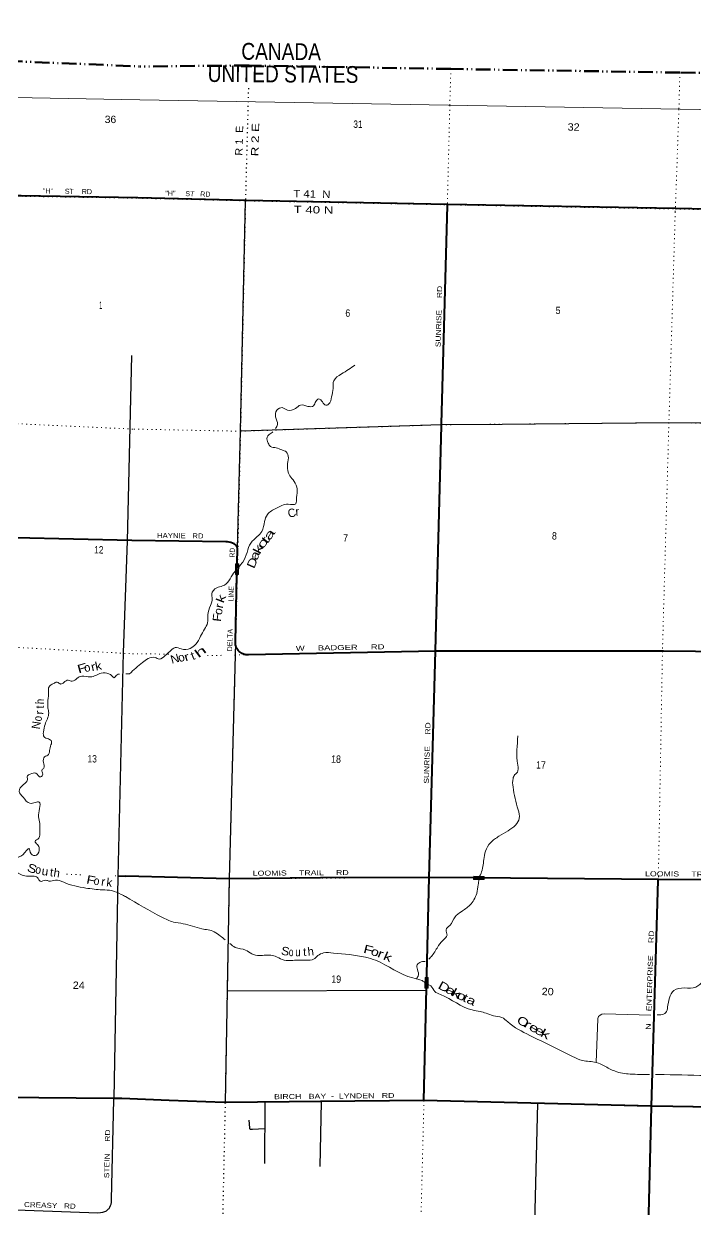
# Model space of a CAD drawing. Header units: feet. Extents: x -489137 to -242534, y 368785 to 558127.
# Drawn here: x -396902 to -380919, y 528715 to 556943 of the extents above; entities that cross this region are included whole.
import ezdxf
from ezdxf.enums import TextEntityAlignment as Align

# ---------------------------------------------------------------- set-up
doc = ezdxf.new("R2010")
doc.units = ezdxf.units.FT
doc.header["$LTSCALE"] = 70
doc.linetypes.add('DASH_DOUBLE_DOT', pattern=[9.2, 5, -1.2, 0.3, -1.2, 0.3, -1.2])
doc.linetypes.add('DOTTED', pattern=[1.5, 0.3, -1.2])
for name, color, linetype, lineweight in [('10', 7, 'DASH_DOUBLE_DOT', 60), ('26', 7, 'Continuous', 40), ('27', 7, 'Continuous', 13), ('29', 7, 'Continuous', 25), ('39', 7, 'Continuous', 13), ('4', 7, 'Continuous', 13), ('6', 7, 'DOTTED', 25), ('61', 7, 'Continuous', 13), ('7', 7, 'DOTTED', 13)]:
    doc.layers.add(name, color=color, linetype=linetype, lineweight=lineweight)
doc.layers.add('30', color=7, linetype='Continuous')
doc.layers.add('41', color=7, linetype='Continuous')

msp = doc.modelspace()

# ---------------------------------------------------------------- linework, layer by layer
at = {"layer": '10'}
for points in [[(-420509.76, 556436.64), (-418635.22, 556398.18), (-413309.47, 556311.12), (-407971.5, 556227.97), (-402701.87, 556136.28), (-397283.49, 556055.44), (-394123.72, 555925.82)], [(-363811.31, 555486.15), (-365133, 555515.95), (-370570, 555612.95), (-375765, 555700.95), (-381286, 555778.95), (-386737, 555865.95), (-391540, 555947.95), (-394128.99, 555924.72)]]:
    msp.add_lwpolyline(points, dxfattribs=at)
at = {"layer": '26'}
for p, q in [((-394664.72, 536651.18), (-394472.12, 536643.92)), ((-394566.77, 531351.91), (-394753.96, 531353.49)), ((-381962.93, 531168.3), (-387377, 531302.95))]:
    msp.add_line(p, q, dxfattribs=at)
for points in [[(-394183.28, 552795.33), (-396962.02, 552840.96), (-397314.71, 552841.19), (-402278.93, 552988.71), (-402652, 552994.95), (-407603.34, 553185.2), (-407975, 553189.95), (-407986.38, 553189.86), (-412977.51, 553291.09), (-413328.05, 553301.43), (-417795, 553404.83), (-418308.88, 553416.72), (-418658, 553418.95), (-420541.76, 553452.61)], [(-386818.94, 552641.22), (-391610, 552734.95), (-394183.28, 552795.33)], [(-387105, 542001.95), (-387104, 542018.95), (-386962.76, 547364.88), (-386961.76, 547402.88), (-386961.43, 547414.88), (-386819.68, 552613.95), (-386818.94, 552641.22)], [(-370669, 552353.95), (-373357, 552390.95), (-375985.01, 552428.89), (-381388, 552541.95), (-386805, 552640.95), (-386818.94, 552641.22)], [(-394329.16, 544637.85), (-397108.26, 544698.74), (-402462, 544846.91)], [(-391826.72, 543830.97), (-391813.56, 544413.95), (-391813, 544439.01), (-391816.71, 544463.95), (-391818.55, 544471.5), (-391823.32, 544484.78), (-391829.44, 544497.49), (-391836.86, 544509.49), (-391845.49, 544520.64), (-391855.24, 544530.83), (-391866, 544539.95), (-391894.21, 544557.81), (-391930.94, 544576.44), (-391969.4, 544591.12), (-392009.2, 544601.71), (-392049.88, 544608.07), (-392091, 544610.15), (-394329.16, 544637.85)], [(-387105, 542001.95), (-391553, 541916.95), (-391583.41, 541916.45), (-391613.7, 541919.14), (-391643.55, 541924.97), (-391672.62, 541933.89), (-391700.6, 541945.8), (-391727.18, 541960.57), (-391752.08, 541978.04), (-391775.01, 541998.02), (-391795.73, 542020.28), (-391814, 542044.58), (-391829.64, 542070.67), (-391842.46, 542098.24), (-391852.33, 542127.01), (-391859.14, 542156.65), (-391862.82, 542186.83), (-391863.32, 542217.24), (-391863, 542223.95), (-391826.72, 543830.97)], [(-379281, 536552.69), (-381794, 536568.95), (-381798.12, 536568.99), (-386195.99, 536607.67), (-387251, 536616.95), (-387105, 542001.95)], [(-371057, 541880.95), (-376365, 541945.95), (-381676, 542000.69), (-381676.92, 542000.95), (-381726, 542000.95), (-387105, 542001.95)], [(-387252.93, 536617), (-389839, 536604.95), (-392013, 536582.95), (-394472.12, 536643.93)], [(-387377, 531302.95), (-387313.57, 533977.96), (-387251, 536616.95)], [(-381962.93, 531168.3), (-381798.88, 536543.92), (-381798.12, 536568.99)], [(-394753.96, 531353.49), (-397439.18, 531376.12), (-397448.76, 531375.84), (-397489.18, 531377.16), (-401923, 531521.95), (-402042.3, 531530.3), (-402160.07, 531551.08), (-402211.89, 531564.33), (-402364.32, 531623.94), (-402383.6, 531632.83), (-402564.6, 531704.98), (-402601.28, 531716.71), (-402626.37, 531724.73), (-402651.28, 531729.88), (-402684.2, 531736.68), (-402743.05, 531742.54), (-402802.19, 531742.21), (-402805.01, 531742.04)], [(-387377, 531302.95), (-389839, 531277.95), (-392084, 531254.24), (-392109.62, 531253.97), (-392134, 531254.89), (-393441, 531303.95), (-394566.77, 531351.9)], [(-382151.01, 520528.92), (-382096, 525731.95), (-381963, 531165.95), (-381962.93, 531168.3)], [(-372914.01, 531008.42), (-376575, 531080.95), (-381949, 531167.95), (-381962.93, 531168.3)]]:
    msp.add_lwpolyline(points, dxfattribs=at)
at = {"layer": '29'}
for p, q in [((-391746, 547239.95), (-391626, 552732.95)), ((-386962, 547393.95), (-391746, 547239.95)), ((-391812.67, 544445.94), (-391746.04, 547237.93)), ((-392065, 533917.89), (-387318, 533928.96)), ((-391164.2, 531261.95), (-391172, 529803.95)), ((-389823.28, 531274.96), (-389854, 529735.95))]:
    msp.add_line(p, q, dxfattribs=at)
for points in [[(-394338, 549043.95), (-394443, 544624.95), (-394532, 541972.95), (-394665, 536639.95), (-394754, 531351.95)], [(-381547, 547442.95), (-385518, 547400.95), (-386962, 547393.95), (-386962, 547391.89)], [(-376250, 547375.95), (-378778, 547412.95), (-381547, 547442.95), (-381549.47, 547440.41)], [(-391864, 542200.95), (-392013, 536582.95), (-392109, 531253.95)], [(-397527.18, 528711.65), (-397527, 528718.95), (-395136.06, 528634.32), (-395078.48, 528637.91), (-395021.59, 528647.51), (-394997.59, 528654.03), (-394972.65, 528660.81), (-394947.59, 528671.5), (-394932.24, 528679.67), (-394913.76, 528692.14), (-394896.69, 528706.47), (-394881.21, 528722.51), (-394869.97, 528736.61), (-394851.02, 528768.72), (-394835.53, 528802.63), (-394823.66, 528837.98), (-394815.56, 528874.38), (-394811.31, 528911.42), (-394810.63, 528935.11), (-394809.85, 528948.29), (-394754.58, 531326.95), (-394753.96, 531353.49)], [(-384673, 531231.95), (-384808, 525844.95), (-384904.34, 520399.94)], [(-391456, 530611.95), (-391487.06, 530613.25), (-391501.12, 530618.24), (-391511.66, 530626.15), (-391517.51, 530633.18), (-391523.37, 530657.2), (-391539.77, 530840.02)], [(-391172, 530627.95), (-391456, 530611.95), (-391463.93, 530612.35)]]:
    msp.add_lwpolyline(points, dxfattribs=at)
at = {"layer": '39'}
for p, q in [((-394384.76, 541460.57), (-394471.38, 541461.9)), ((-381979, 533336.95), (-383091.01, 533365.69)), ((-381977.28, 533337.03), (-381979, 533336.95))]:
    msp.add_line(p, q, dxfattribs=at)
for points in [[(-387538.75, 534234), (-387550, 534213.95), (-387563, 534198.95)], [(-383238.21, 533255.73), (-383239, 533252.95), (-383281, 532211.95)]]:
    msp.add_lwpolyline(points, dxfattribs=at)
msp.add_arc((-383105.44, 533231.5), 134.97, 83.86366, 169.65661, dxfattribs=at)
for points in [[(-389018, 548813.95), (-389339, 548603.95), (-389523, 548441.95), (-389540, 548259.95), (-389574, 548057.95), (-389645, 547882.95), (-389714, 547859.95), (-389790, 547937.95), (-389884, 548009.95), (-389948, 547949.95), (-390004, 547845.95), (-390144, 547831.95), (-390312, 547862.95), (-390437, 547781.95), (-390622, 547743.95), (-390749, 547801.95), (-390877, 547741.95), (-390906, 547579.95), (-390864, 547402.95), (-390907.07, 547304.81)], [(-390970.32, 547229.37), (-391060, 547160.95), (-391110, 547094.95), (-391083, 546958.95), (-391026, 546876.95), (-390895, 546846.95), (-390756, 546793.95), (-390653, 546745.95), (-390604, 546602.95), (-390627, 546424.95), (-390570, 546181.95), (-390467, 546045.95), (-390392, 545864.95), (-390410, 545658.95), (-390428, 545514.95), (-390607, 545501.95), (-390890, 545408.95), (-391103, 545257.95), (-391170, 545092.95), (-391236, 544854.95), (-391347, 544730.95), (-391496, 544578.95), (-391588, 544355.95), (-391689, 544125.95), (-391783.66, 544006.89)], [(-391866.06, 543910), (-391907, 543861.95), (-392018, 543677.95), (-392171, 543555.95), (-392308, 543509.95), (-392427, 543365.95), (-392415, 543257.95), (-392458, 543092.95), (-392518, 542866.95), (-392527, 542680.95), (-392602, 542525.95), (-392694, 542356.95), (-392808, 542169.95), (-392937, 542070.95), (-393152, 542057.95), (-393299, 542090.95), (-393426, 541994.95), (-393535, 541901.95), (-393674, 541812.95), (-393775, 541852.95), (-393939, 541826.95), (-394079, 541735.95), (-394384.76, 541460.57)], [(-394619.29, 541452.65), (-394679.28, 541442.41), (-394747.03, 541372.29), (-394801.23, 541415.51), (-394877.65, 541465.09), (-395059.9, 541479.47), (-395182.14, 541428.25), (-395314.34, 541391.35), (-395522.91, 541408.08), (-395635.05, 541354.71), (-395745.33, 541287.14), (-395842.31, 541312.64), (-395946.31, 541261.21), (-396025.85, 541221.64), (-396102.32, 541267.16), (-396171.5, 541245.7), (-396244.95, 541206.06), (-396300.32, 541154.03), (-396309.79, 541042.67), (-396324.55, 540830.03), (-396324.73, 540649.64), (-396307.93, 540531.87), (-396394.34, 540261.32), (-396433.08, 540077.35), (-396418.28, 539961.64), (-396315.49, 539913.77), (-396241.2, 539856.11), (-396266.96, 539738.87), (-396290.86, 539607.41), (-396309.85, 539546.83), (-396405.84, 539487.2), (-396431.77, 539355.76), (-396427.33, 539221.94), (-396468.51, 539169.74), (-396449.36, 539078.3), (-396496.84, 539007.93), (-396617.3, 539102.63), (-396747.37, 539073.81), (-396814.77, 539032.07), (-396811.71, 538950.95), (-396908.5, 538826.46), (-397011.82, 538665.57), (-396918.28, 538524.58), (-396755.83, 538382.75), (-396627.93, 538399.44), (-396532.5, 538412.46), (-396524.23, 538260.35), (-396547, 538055.91), (-396516.48, 537899.47), (-396520.84, 537708.99), (-396543.01, 537553.19), (-396631.15, 537473.19), (-396575.3, 537399.54), (-396531.9, 537301.73), (-396600.64, 537150.55), (-396725.97, 537178.42), (-396781.15, 537306.78), (-396869.44, 537214.62), (-396947.37, 537140.57), (-397049.25, 537097.22), (-397198.5, 537157.82), (-397261.75, 537188.81)], [(-385139, 539985.95), (-385145, 539289.95), (-385154, 539121.95), (-385213, 539063.95), (-385257, 538971.95), (-385256, 538766.95), (-385136, 538227.95), (-385107, 538022.95), (-385201, 537860.95), (-385375, 537725.95), (-385592, 537596.95), (-385794, 537443.95), (-385913, 537239.95), (-385952, 537041.95), (-386018, 536714.95), (-386052.29, 536644.12)], [(-397273.54, 536898.16), (-397118.04, 536775.78), (-396878.36, 536651.26), (-396689.88, 536648.97), (-396572.78, 536611.06), (-396511, 536525.18), (-396372.86, 536549.85), (-396304.23, 536526.72), (-396145.81, 536553.17), (-395949.84, 536500.11), (-395422.47, 536363.98), (-395029.77, 536320.69), (-394802.99, 536301.72), (-394581.12, 536211.87), (-394481, 536161.95)], [(-386070.33, 536566.87), (-386085, 536443.95), (-386122, 536235.95), (-386283, 535956.95), (-386490, 535799.95), (-386637, 535676.95), (-386762, 535471.95), (-386852, 535371.95), (-386828, 535237.95), (-386896, 535145.95), (-387028, 534993.95), (-387182, 534758.95), (-387260, 534670.95)], [(-394481, 536161.95), (-393617, 535670.95), (-393340, 535553.95), (-393105, 535513.95), (-392665, 535393.95), (-392370, 535322.95), (-392222, 535220.95), (-392109.18, 535132.45)], [(-378232, 535603.95), (-378362, 535557.95), (-378407, 535426.95), (-378502, 535289.95), (-378697, 535227.95), (-378953, 535223.95), (-379129, 535216.95), (-379331, 535125.95), (-379584, 534993.95), (-379832, 534841.95), (-380090, 534754.95), (-380320, 534567.95), (-380575, 534326.95), (-380731, 534154.95), (-380906, 534005.95), (-381180, 533984.95), (-381428, 533925.95), (-381534, 533751.95), (-381577, 533527.95), (-381620, 533398.95), (-381742, 533347.95), (-381825.33, 533344.08)], [(-391993.7, 535042.51), (-391867, 534950.95), (-391623, 534887.95), (-391477, 534796.95), (-391382, 534766.95), (-391056, 534765.95), (-390914, 534739.95), (-390751, 534658.95), (-390549, 534640.95), (-390168, 534645.95), (-390003, 534669.95), (-389899, 534754.95), (-389766, 534817.95), (-389533, 534816.95), (-388769, 534715.95), (-388529, 534643.95), (-387639, 534222.95), (-387420, 534158.95), (-387354, 534115.95)], [(-387345.44, 534613.02), (-387478, 534593.95), (-387546, 534513.95), (-387520, 534387.95), (-387536, 534235.95), (-387538.75, 534234)], [(-387276.84, 534070.96), (-387215, 534032.95), (-387121, 533903.95), (-386981, 533826.95), (-386228, 533460.95), (-386041, 533423.95), (-385897, 533384.95), (-385722, 533323.95), (-385526, 533284.95), (-385382, 533176.95), (-384860, 532854.95), (-383842, 532355.95), (-383604, 532256.95), (-383275, 532209.95), (-383087, 532129.95), (-382828, 532002.95), (-382468, 531934.95), (-382008.04, 531928.06)], [(-381867.94, 531925.97), (-381800, 531924.95), (-380672, 531897.95)]]:
    msp.add_spline(points, degree=3, dxfattribs=at)
at = {"layer": '4'}
msp.add_lwpolyline([(-485080.46, 556942.8), (-454770.68, 556296.26), (-424457.62, 555691.58), (-394141.55, 555128.56), (-363825.83, 554607.27), (-333509.43, 554127.66), (-303192.4, 553689.76), (-272874.8, 553293.56), (-242556.67, 552939.06)], dxfattribs=at)
msp.add_lwpolyline([(-485080.46, 556942.8), (-454770.68, 556296.26), (-424457.62, 555691.58), (-394141.55, 555128.56), (-363825.83, 554607.27), (-333509.43, 554127.66), (-303192.4, 553689.76), (-272874.8, 553293.56), (-242556.67, 552939.06)], dxfattribs=at)
at = {"layer": '6'}
for p, q in [((-391540, 555947.95), (-391540.3, 555936.61)), ((-396962.02, 552840.96), (-394183.28, 552795.33))]:
    msp.add_line(p, q, dxfattribs=at)
for points in [[(-391554.47, 555406.99), (-391626, 552732.95), (-391746, 547239.95), (-391818.91, 544080.97)], [(-394183.27, 552795.33), (-391626, 552732.95), (-386819, 552638.95), (-381392, 552537.95), (-375990, 552428.95), (-370669, 552353.95), (-365954.97, 552288.93)], [(-391824.75, 543827.92), (-391869, 541910.95), (-392013, 536582.95), (-392109, 531253.95), (-392225, 525890.95), (-392353, 520547.95), (-392497, 515184.95), (-392611, 509868.95), (-392607.11, 509023.34)]]:
    msp.add_lwpolyline(points, dxfattribs=at)
at = {"layer": '61'}
for p, q in [((-391783.85, 544080.24), (-391788.16, 543830.28)), ((-391788.16, 543830.28), (-391863.15, 543831.57)), ((-386193.36, 536645.88), (-385943.39, 536642.01)), ((-385943.39, 536642.01), (-385944.56, 536567.02)), ((-387352.43, 533982.75), (-387347.56, 534232.71)), ((-387347.56, 534232.71), (-387272.57, 534231.24))]:
    msp.add_line(p, q, dxfattribs=at)
for points in [[(-391863.15, 543831.57), (-391858.84, 544081.53), (-391783.85, 544080.24)], [(-385944.56, 536567.02), (-386194.53, 536570.89), (-386193.36, 536645.88)], [(-387272.57, 534231.24), (-387277.44, 533981.29), (-387352.43, 533982.75)]]:
    msp.add_lwpolyline(points, dxfattribs=at)
for points in [[(-391855.01, 543839.42), (-391850.98, 544073.39), (-391791.98, 544072.38), (-391796.02, 543838.41)], [(-386186.41, 536578.76), (-386185.48, 536637.76), (-385951.5, 536634.13), (-385952.43, 536575.14)], [(-387344.27, 533990.58), (-387339.72, 534224.55), (-387280.72, 534223.4), (-387285.28, 533989.44)]]:
    msp.add_lwpolyline(points, close=True, dxfattribs=at)
at = {"layer": '7'}
for p, q in [((-391883.01, 541910.65), (-387105, 542001.95)), ((-387105, 542001.95), (-381701, 542000.95)), ((-393449.38, 541932.34), (-394377.33, 541944.9)), ((-392530.12, 541898.28), (-392138.07, 541905.77)), ((-395880.78, 536692.5), (-395471.12, 536678.47)), ((-394728.72, 536653.05), (-394472.11, 536644.29))]:
    msp.add_line(p, q, dxfattribs=at)
for points in [[(-386737, 555865.95), (-386761, 554996.95), (-386819, 552638.95), (-386962, 547393.95), (-387105, 542001.95), (-387251, 536616.95), (-387307.6, 534229.89)], [(-381286, 555778.95), (-381308, 554903.95), (-381395.9, 552463.7), (-381547, 547442.95), (-381701, 542000.95), (-381798, 536572.95), (-381963, 531165.95), (-382096, 525731.95), (-382123, 522991.95), (-381670, 520329.95), (-381888, 515030.95), (-381974, 509691.95), (-381984.49, 508837)], [(-418974.98, 547951.85), (-418371.87, 547936.81), (-413087.74, 547761.08), (-407742.14, 547639.32), (-402402.64, 547515.62), (-397054.72, 547418.16), (-394284, 547290.95)], [(-394281.71, 547290.9), (-391746, 547239.95), (-386962, 547393.95), (-381547, 547442.95), (-376250, 547375.95), (-370842, 547219.95), (-365386, 547057.95), (-363951.83, 546974.94)], [(-394381, 541944.95), (-397152.24, 542098.78), (-402518.47, 542190.39), (-407868.5, 542281.79), (-413237.77, 542456.53), (-418510.04, 542607.8), (-420487.53, 542674.41)], [(-381698, 542006.94), (-381701, 542000.95), (-376365, 541945.95)], [(-394472.11, 536644.29), (-392013, 536582.95), (-387251, 536616.95), (-386194, 536608.42)], [(-385943, 536606.4), (-381798, 536572.95), (-379282, 536554.77)], [(-387313.5, 533980.87), (-387377, 531302.95), (-387514, 525885.95), (-387528, 523185.95), (-387021, 520450.95), (-387185, 515168.95), (-387396, 509841.95), (-387444.87, 508932.14)], [(-394566.76, 531351.96), (-397463.83, 531376.33), (-402778.36, 531552.43), (-403177.03, 531562.94)], [(-372914.96, 531008.92), (-376575, 531080.95), (-381963, 531165.95), (-387377, 531302.95), (-392109, 531253.95), (-394566.76, 531351.96)]]:
    msp.add_lwpolyline(points, dxfattribs=at)

# ---------------------------------------------------------------- texts
at = {"layer": '10', "width": 0.85}
for s, p in [('CANADA', (-391724.72, 556086.57)), ('UNITED STATES', (-392525.2, 555557.3))]:
    msp.add_text(s, height=400, rotation=359.614, dxfattribs=at).set_placement(p)
at = {"layer": '27'}
for s, rotation, width, p in [('"H"      ST    RD', 359.059, 1.05, (-396446.36, 552902.5)), ('"H"     ST   RD', 358.589, 1.05, (-393533.35, 552849.96)), ('SUNRISE     RD', 88.438, 1.25, (-386981.71, 549239.44)), ('HAYNIE   RD', 359.293, 1.15, (-393731.12, 544700.4)), ('RD', 88.707, 0.8, (-391884.8, 544231.66)), ('LINE', 88.707, 0.95, (-391911.22, 543183.42)), ('W     BADGER     RD', 1.095, 1.4, (-390425.32, 542009.72)), ('SUNRISE     RD', 88.447, 1.25, (-387260.52, 538848.67)), ('LOOMIS     TRAIL     RD', 0.409, 1.3, (-391451.42, 536656.96)), ('LOOMIS     TRAIL     RD', 359.538, 1.3, (-382115.28, 536645.51)), ('N     ENTERPRISE     RD', 88.252, 1.3, (-381977.41, 532988.53)), ('BIRCH   BAY  -  LYNDEN   RD', 0.593, 1.3, (-390942.71, 531336.03))]:
    msp.add_text(s, height=120, rotation=rotation, dxfattribs=dict(at, width=width)).set_placement(p)
msp.add_text('DELTA', height=120, rotation=88.481, dxfattribs=at).set_placement((-391942.83, 541997.62))
at = {"layer": '30'}
for s, rotation, width, p in [('STEIN     RD', 88.669, 1.25, (-394870.56, 529454.07)), ('CREASY   RD', 357.973, 1.2, (-396896.48, 528770.75))]:
    msp.add_text(s, height=120, rotation=rotation, dxfattribs=dict(at, width=width)).set_placement(p)
at = {"layer": '41'}
for s, rotation, p in [('C', 15.959, (-390587.88, 545173.09)), ('r', 5.788, (-390426.68, 545228.07)), ('t', 3.467, (-390247.18, 534742.73)), ('h', 7.059, (-390133.99, 534747.34))]:
    msp.add_text(s, height=200, rotation=rotation, dxfattribs=at).set_placement(p)
for s, rotation, width, p in [('a', 54.156, 1.75, (-391055, 544618.44)), ('k', 63.747, 1.55, (-391279.17, 544298.59)), ('o', 53.49, 1.7, (-391217.06, 544416.78)), ('t', 52.619, 1.65, (-391112.93, 544542.8)), ('D', 65.926, 1.3, (-391422.92, 543953.57)), ('a', 68.496, 1.35, (-391346.91, 544153.64)), ('k', 69.128, 1.4, (-392148.75, 543133.46)), ('r', 77.492, 1.15, (-392165.16, 543010.77)), ('F', 83.852, 1.2, (-392210.53, 542696.45)), ('o', 75.18, 1.05, (-392197.52, 542852.06)), ('t', 20.938, 1.1, (-392881.61, 541788.21)), ('h', 37.029, 1.8, (-392744.58, 541830.94)), ('N', 15.367, 1.05, (-393376.87, 541701.52)), ('o', 15.262, 1.05, (-393201.55, 541740.29)), ('r', 17.131, 1.25, (-393049.47, 541757.25)), ('S', 348.047, 1.1, (-390792.19, 534784.67)), ('F', 345.727, 1.4, (-388833.6, 534827.66)), ('o', 336.959, 1.25, (-388660.8, 534790.25)), ('o', 359.045, 0.75, (-390594.84, 534743.27)), ('u', 0.614, 0.85, (-390438.48, 534739.3)), ('r', 337.959, 1.4, (-388500.56, 534731.49)), ('k', 336.959, 1.45, (-388363.86, 534672.55)), ('D', 331.548, 1.4, (-387062.48, 533986.82)), ('a', 332.246, 1.5, (-386884.97, 533891.87)), ('k', 332.246, 1.6, (-386743.35, 533814.75)), ('o', 334.852, 1.35, (-386611.88, 533747.33)), ('t', 335.911, 1.2, (-386468.91, 533676.46)), ('a', 335.911, 1.4, (-386383.47, 533640.4)), ('C', 328.496, 1.35, (-385189.39, 533171.72)), ('r', 329.395, 1.7, (-385024.34, 533075.89)), ('e', 331.669, 1.45, (-384897.4, 533000.05)), ('e', 333.069, 1.4, (-384761.51, 532922.19)), ('k', 333.069, 1.6, (-384625.83, 532847.15))]:
    msp.add_text(s, height=200, rotation=rotation, dxfattribs=dict(at, width=width)).set_placement(p)
for s, rotation, width, p in [('F', 15.905, 1.45, (-395483.46, 541503.89)), ('r', 12.93, 1.15, (-395227.89, 541536.87)), ('k', 11.601, 1.15, (-395106.62, 541554.26)), ('h', 87.944, 0.85, (-396419.39, 540802.09)), ('N', 81.648, 0.95, (-396508.87, 540227.73)), ('o', 83.458, 0.85, (-396472.26, 540389.44)), ('S', 341.609, 1.25, (-396733.38, 536735.04)), ('o', 351.039, 0.9, (-396569.07, 536704.41)), ('u', 352.118, 1.05, (-396407.09, 536666.1)), ('F', 349.008, 1.3, (-395318.66, 536457.64)), ('o', 352.104, 0.9, (-395179.28, 536438.54))]:
    msp.add_text(s, height=200, rotation=rotation, dxfattribs=dict(at, width=width)).set_placement(p, align=Align.CENTER)
for s, rotation, p in [('o', 13.694, (-395370.79, 541518.24)), ('t', 88.046, (-396419.56, 540670.15)), ('r', 86.628, (-396434.84, 540535.86)), ('t', 351.853, (-396252.21, 536642.91)), ('h', 351.668, (-396128.82, 536626.89)), ('k', 352.961, (-394876.86, 536398.96)), ('r', 352.104, (-395023.49, 536418.58))]:
    msp.add_text(s, height=200, rotation=rotation, dxfattribs=at).set_placement(p, align=Align.CENTER)
at = {"layer": '6'}
for s, rotation, width, p in [('R 1  E', 88.468, 1.1, (-391696.66, 553798.72)), ('R 2 E', 88.468, 1.35, (-391318.16, 553784.71)), ('T 41  N', 358.88, 1.15, (-390486.1, 552811.04)), ('T 40 N', 358.88, 1.35, (-390481.33, 552435.72))]:
    msp.add_text(s, height=175, rotation=rotation, dxfattribs=dict(at, width=width)).set_placement(p)
at = {"layer": '7'}
for s, rotation, width, p in [('36', 359.303, 1.05, (-394975.31, 554579.11)), ('31', 359.147, 0.85, (-389059.3, 554464.46)), ('32', 359.147, 1.1, (-383958.3, 554398.46)), ('1', 359.303, 0.45, (-395107.82, 550153.06)), ('5', 359.147, 0.9, (-384244.3, 550030.46)), ('6', 359.147, 0.9, (-389249.3, 549966.46)), ('8', 359.147, 0.9, (-384332.3, 544662.46)), ('7', 359.147, 0.9, (-389302.3, 544610.46)), ('12', 359.303, 0.85, (-395226.8, 544330.95)), ('13', 359.303, 0.85, (-395383.85, 539355.18)), ('18', 359.147, 0.9, (-389587.3, 539347.46)), ('17', 359.147, 0.9, (-384710.3, 539210.46)), ('24', 359.303, 1.1, (-395735.61, 533963.91)), ('19', 359.147, 0.9, (-389583.3, 534109.46)), ('20', 359.147, 1.1, (-384576.3, 533814.46))]:
    msp.add_text(s, height=175, rotation=rotation, dxfattribs=dict(at, width=width)).set_placement(p)

doc.saveas('drawing.dxf')
